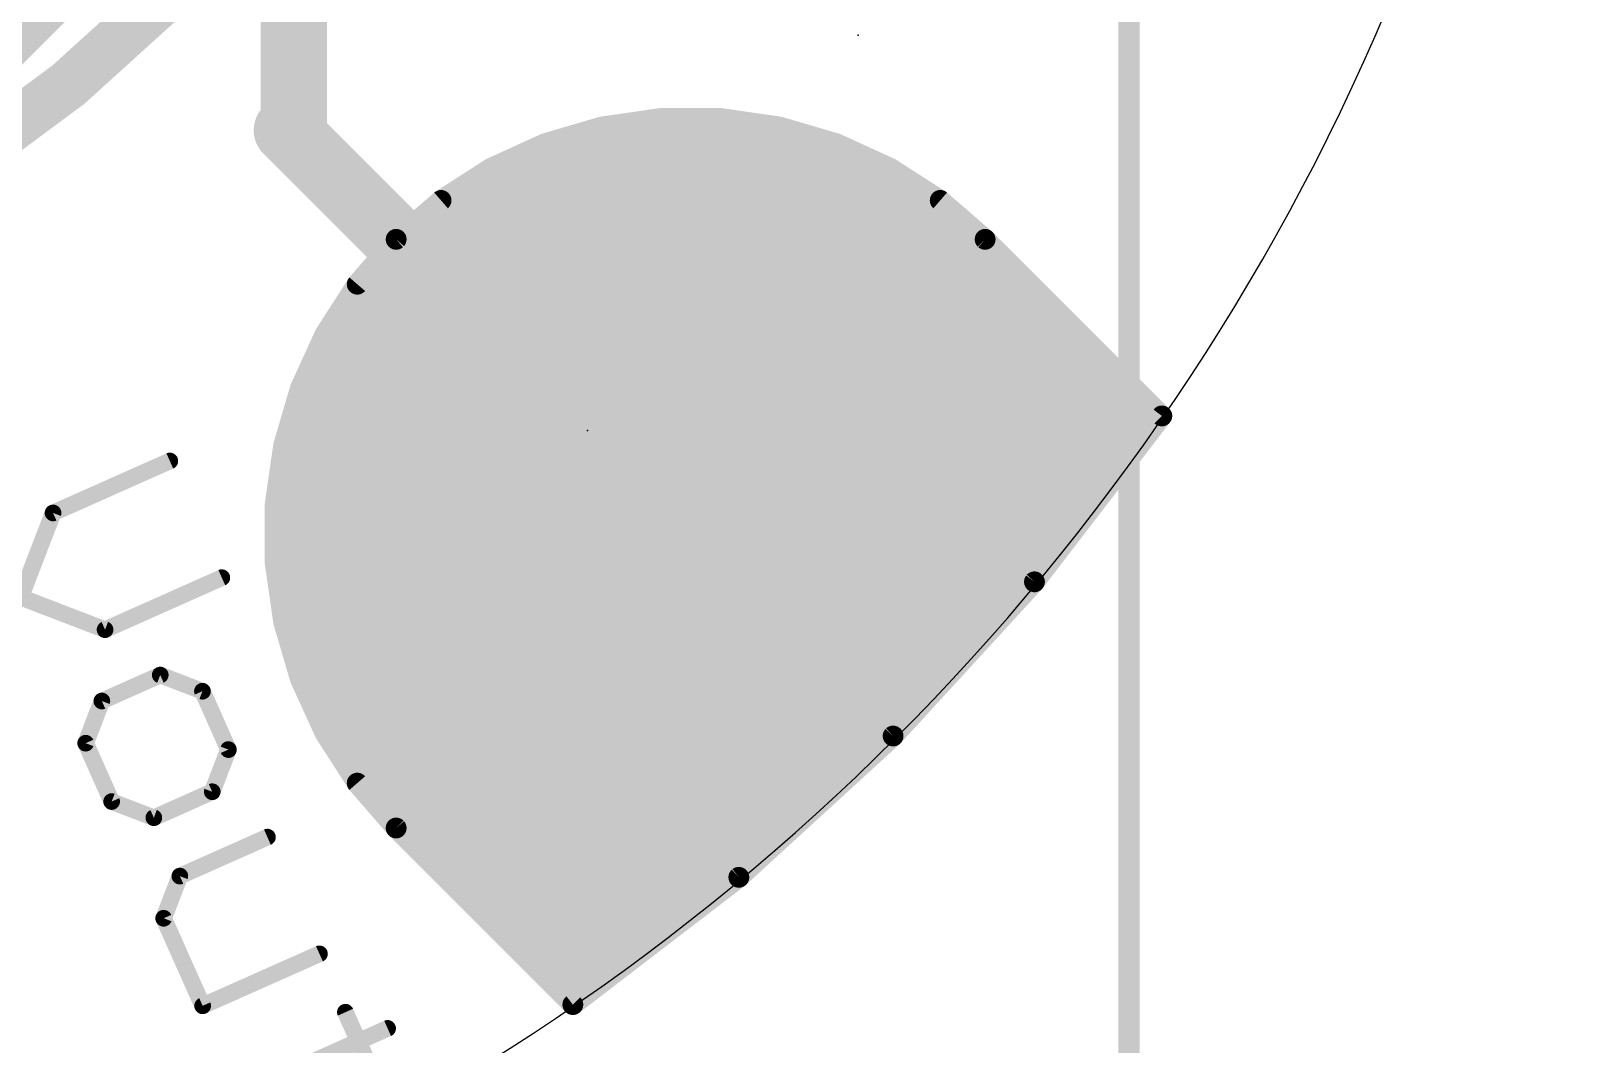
# Model space of a CAD drawing. Extents: x -27.3 to 28.4, y -24.7 to 14.
# Drawn here: x 4.6 to 13.97, y -11.75 to -5.56 of the extents above; entities that cross this region are included whole.
import ezdxf

# ---------------------------------------------------------------- set-up
doc = ezdxf.new("R2010")
doc.units = 0
for name, color, linetype in [('1', 12, 'CONTINUOUS'), ('16', 132, 'CONTINUOUS'), ('17', 110, 'CONTINUOUS'), ('20', 53, 'CONTINUOUS'), ('21', 40, 'CONTINUOUS'), ('23', 53, 'CONTINUOUS'), ('24', 53, 'CONTINUOUS'), ('51', 53, 'CONTINUOUS')]:
    doc.layers.add(name, color=color, linetype=linetype)

# ---------------------------------------------------------------- blocks, each defined once
blk = doc.blocks.new('ROUNDP')
at = {"const_width": 0.5}
blk.add_lwpolyline([(0, -0.25, 1), (0, 0.25, 1), (0, -0.25)], format="xyb", dxfattribs=at)

msp = doc.modelspace()

# ---------------------------------------------------------------- linework, layer by layer
at = {"layer": '1'}
for points, const_width in [([(0, -7.62, 0.4142), (7.62, 0)], 0.3048), ([(6.168, -6.0664, 1), (6.168, -6.2696)], 0.2032), ([(6.2398, -6.0962, 1), (6.0962, -6.2398)], 0.2032), ([(6.2095, -6.2696, 1), (6.2095, -6.0664)], 0.2032), ([(6.1079, -6.168, 1), (6.3111, -6.168)], 0.2032), ([(8.0852, -6.1162, 1), (8.0942, -6.1791)], 0.0635), ([(8.0986, -6.1781, 1), (8.0808, -6.1172)], 0.0635), ([(8.4484, -6.0643, 1), (8.4484, -6.1278)], 0.0635), ([(8.4529, -6.1275, 1), (8.4439, -6.0647)], 0.0635), ([(8.8153, -6.0647, 1), (8.8063, -6.1275)], 0.0635), ([(8.8108, -6.1278, 1), (8.8108, -6.0643)], 0.0635), ([(9.1785, -6.1172, 1), (9.1606, -6.1781)], 0.0635), ([(9.165, -6.1791, 1), (9.1741, -6.1162)], 0.0635), ([(7.8331, -6.1913, 1), (7.8331, -6.2547)], 0.0635), ([(9.4261, -6.2547, 1), (9.4261, -6.1913)], 0.0635), ([(7.733, -6.2193, 1), (7.7509, -6.2802)], 0.0635), ([(7.7552, -6.2786, 1), (7.7288, -6.2209)], 0.0635), ([(9.5304, -6.2209, 1), (9.5041, -6.2786)], 0.0635), ([(9.5083, -6.2802, 1), (9.5262, -6.2193)], 0.0635), ([(7.3991, -6.3714, 1), (7.4255, -6.4292)], 0.0635), ([(7.4295, -6.427, 1), (7.3952, -6.3736)], 0.0635), ([(7.5225, -6.3183, 1), (7.5225, -6.3818)], 0.0635), ([(9.7367, -6.3818, 1), (9.7367, -6.3183)], 0.0635), ([(9.8641, -6.3736, 1), (9.8297, -6.427)], 0.0635), ([(9.8337, -6.4292, 1), (9.8601, -6.3714)], 0.0635), ([(7.293, -6.4453, 1), (7.293, -6.5088)], 0.0635), ([(9.9662, -6.5088, 1), (9.9662, -6.4453)], 0.0635), ([(7.0985, -6.5723, 1), (7.0985, -6.6357)], 0.0635), ([(7.0903, -6.5695, 1), (7.1246, -6.623)], 0.0635), ([(7.1282, -6.6202, 1), (7.0867, -6.5722)], 0.0635), ([(10.1726, -6.5722, 1), (10.131, -6.6202)], 0.0635), ([(10.1346, -6.623, 1), (10.1689, -6.5695)], 0.0635), ([(10.1607, -6.6357, 1), (10.1607, -6.5723)], 0.0635), ([(6.9519, -6.6993, 1), (6.9519, -6.7628)], 0.0635), ([(10.3073, -6.7628, 1), (10.3073, -6.6993)], 0.0635), ([(6.8124, -6.8263, 1), (6.8124, -6.8898)], 0.0635), ([(6.8128, -6.8096, 1), (6.8544, -6.8576)], 0.0635), ([(6.8576, -6.8544, 1), (6.8096, -6.8128)], 0.0635), ([(10.4481, -6.8111, 1), (10.4032, -6.856)], 0.0635), ([(10.4049, -6.8576, 1), (10.4465, -6.8096)], 0.0635), ([(10.4501, -6.8898, 1), (10.4501, -6.8263)], 0.0635), ([(6.7024, -6.9533, 1), (6.7024, -7.0168)], 0.0635), ([(10.5771, -7.0168, 1), (10.5771, -6.9533)], 0.0635), ([(6.5933, -7.0803, 1), (6.5933, -7.1437)], 0.0635), ([(6.5722, -7.0867, 1), (6.6202, -7.1282)], 0.0635), ([(6.623, -7.1246, 1), (6.5695, -7.0903)], 0.0635), ([(10.7041, -7.1437, 1), (10.7041, -7.0803)], 0.0635), ([(6.5117, -7.2073, 1), (6.5117, -7.2708)], 0.0635), ([(10.8311, -7.2708, 1), (10.8311, -7.2073)], 0.0635), ([(6.4301, -7.3343, 1), (6.4301, -7.3978)], 0.0635), ([(10.9581, -7.3978, 1), (10.9581, -7.3343)], 0.0635), ([(6.3736, -7.3952, 1), (6.427, -7.4295)], 0.0635), ([(6.4292, -7.4255, 1), (6.3714, -7.3991)], 0.0635), ([(6.3635, -7.4613, 1), (6.3635, -7.5248)], 0.0635), ([(11.0851, -7.5248, 1), (11.0851, -7.4613)], 0.0635), ([(6.3055, -7.5883, 1), (6.3055, -7.6517)], 0.0635), ([(11.2121, -7.6517, 1), (11.2121, -7.5883)], 0.0635), ([(6.2802, -7.7509, 1), (6.2193, -7.733)], 0.0635), ([(6.2483, -7.7153, 1), (6.2483, -7.7788)], 0.0635), ([(6.2209, -7.7288, 1), (6.2786, -7.7552)], 0.0635), ([(11.3391, -7.7788, 1), (11.3391, -7.7153)], 0.0635), ([(6.211, -7.8423, 1), (6.211, -7.9058)], 0.0635), ([(7.9292, -8.0728, 1), (8.0728, -7.9292)], 0.2032), ([(11.4661, -7.9058, 1), (11.4661, -7.8423)], 0.0635), ([(11.5285, -7.9305, 1), (11.4781, -7.8919)], 0.0635), ([(11.4808, -7.9336, 1), (11.5257, -7.8887)], 0.0635), ([(6.1737, -7.9693, 1), (6.1737, -8.0328)], 0.0635), ([(11.4344, -8.0328, 1), (11.4344, -7.9693)], 0.0635), ([(6.1172, -8.0808, 1), (6.1781, -8.0986)], 0.0635), ([(6.1791, -8.0942, 1), (6.1162, -8.0852)], 0.0635), ([(6.1422, -8.0962, 1), (6.1422, -8.1598)], 0.0635), ([(11.3369, -8.1598, 1), (11.3369, -8.0962)], 0.0635), ([(6.1239, -8.2233, 1), (6.1239, -8.2868)], 0.0635), ([(11.2395, -8.2868, 1), (11.2395, -8.2233)], 0.0635), ([(6.1056, -8.3502, 1), (6.1056, -8.4138)], 0.0635), ([(11.142, -8.4138, 1), (11.142, -8.3502)], 0.0635), ([(6.1278, -8.4484, 1), (6.0643, -8.4484)], 0.0635), ([(6.0647, -8.4439, 1), (6.1275, -8.4529)], 0.0635), ([(6.0961, -8.4772, 1), (6.0961, -8.5408)], 0.0635), ([(11.0446, -8.5408, 1), (11.0446, -8.4772)], 0.0635), ([(6.0961, -8.6043, 1), (6.0961, -8.6678)], 0.0635), ([(10.9471, -8.6678, 1), (10.9471, -8.6043)], 0.0635), ([(6.0961, -8.7312, 1), (6.0961, -8.7948)], 0.0635), ([(10.8497, -8.7948, 1), (10.8497, -8.7312)], 0.0635), ([(6.1275, -8.8063, 1), (6.0647, -8.8153)], 0.0635), ([(6.0643, -8.8108, 1), (6.1278, -8.8108)], 0.0635), ([(6.1075, -8.8582, 1), (6.1075, -8.9218)], 0.0635), ([(10.7013, -8.9042, 1), (10.7517, -8.9429)], 0.0635), ([(10.7499, -8.945, 1), (10.7031, -8.9021)], 0.0635), ([(10.7522, -8.9218, 1), (10.7522, -8.8582)], 0.0635), ([(6.1257, -8.9853, 1), (6.1257, -9.0488)], 0.0635), ([(10.6409, -9.0488, 1), (10.6409, -8.9853)], 0.0635), ([(6.144, -9.1122, 1), (6.144, -9.1758)], 0.0635), ([(10.5245, -9.1758, 1), (10.5245, -9.1122)], 0.0635), ([(6.1781, -9.1606, 1), (6.1172, -9.1785)], 0.0635), ([(6.1162, -9.1741, 1), (6.1791, -9.165)], 0.0635), ([(6.1775, -9.2393, 1), (6.1775, -9.3028)], 0.0635), ([(10.4081, -9.3028, 1), (10.4081, -9.2393)], 0.0635), ([(6.2147, -9.3662, 1), (6.2147, -9.4298)], 0.0635), ([(10.2917, -9.4298, 1), (10.2917, -9.3662)], 0.0635), ([(6.2786, -9.5041, 1), (6.2209, -9.5304)], 0.0635), ([(6.2193, -9.5262, 1), (6.2802, -9.5083)], 0.0635), ([(6.2533, -9.4932, 1), (6.2533, -9.5568)], 0.0635), ([(10.1754, -9.5568, 1), (10.1754, -9.4932)], 0.0635), ([(6.3113, -9.6203, 1), (6.3113, -9.6838)], 0.0635), ([(10.059, -9.6838, 1), (10.059, -9.6203)], 0.0635), ([(6.3693, -9.7472, 1), (6.3693, -9.8108)], 0.0635), ([(9.9426, -9.8108, 1), (9.9426, -9.7472)], 0.0635), ([(6.427, -9.8297, 1), (6.3736, -9.8641)], 0.0635), ([(6.3714, -9.8601, 1), (6.4292, -9.8337)], 0.0635), ([(9.841, -9.8429, 1), (9.8878, -9.8858)], 0.0635), ([(9.8858, -9.8878, 1), (9.8429, -9.841)], 0.0635), ([(6.4383, -9.8742, 1), (6.4383, -9.9378)], 0.0635), ([(9.819, -9.9378, 1), (9.819, -9.8742)], 0.0635), ([(6.5199, -10.0013, 1), (6.5199, -10.0648)], 0.0635), ([(9.6804, -10.0648, 1), (9.6804, -10.0013)], 0.0635), ([(6.6202, -10.131, 1), (6.5722, -10.1726)], 0.0635), ([(6.5695, -10.1689, 1), (6.623, -10.1346)], 0.0635), ([(6.6034, -10.1282, 1), (6.6034, -10.1918)], 0.0635), ([(9.5418, -10.1918, 1), (9.5418, -10.1282)], 0.0635), ([(6.7134, -10.2553, 1), (6.7134, -10.3188)], 0.0635), ([(9.4032, -10.3188, 1), (9.4032, -10.2553)], 0.0635), ([(6.8235, -10.3822, 1), (6.8235, -10.4458)], 0.0635), ([(6.856, -10.4032, 1), (6.8111, -10.4481)], 0.0635), ([(6.8096, -10.4465, 1), (6.8576, -10.4049)], 0.0635), ([(9.2646, -10.4458, 1), (9.2646, -10.3822)], 0.0635), ([(6.9489, -10.5092, 1), (6.9489, -10.5728)], 0.0635), ([(9.126, -10.5728, 1), (9.126, -10.5092)], 0.0635), ([(7.0759, -10.6363, 1), (7.0759, -10.6998)], 0.0635), ([(8.9021, -10.7031, 1), (8.945, -10.7499)], 0.0635), ([(8.9429, -10.7517, 1), (8.9042, -10.7013)], 0.0635), ([(8.9874, -10.6998, 1), (8.9874, -10.6363)], 0.0635), ([(7.2029, -10.7632, 1), (7.2029, -10.8268)], 0.0635), ([(8.8343, -10.8268, 1), (8.8343, -10.7632)], 0.0635), ([(7.3299, -10.8902, 1), (7.3299, -10.9538)], 0.0635), ([(8.6688, -10.9538, 1), (8.6688, -10.8902)], 0.0635), ([(7.4569, -11.0173, 1), (7.4569, -11.0808)], 0.0635), ([(8.5032, -11.0808, 1), (8.5032, -11.0173)], 0.0635), ([(7.5839, -11.1442, 1), (7.5839, -11.2078)], 0.0635), ([(8.3377, -11.2078, 1), (8.3377, -11.1442)], 0.0635), ([(7.7109, -11.2713, 1), (7.7109, -11.3348)], 0.0635), ([(8.1722, -11.3348, 1), (8.1722, -11.2713)], 0.0635), ([(7.8379, -11.3982, 1), (7.8379, -11.4618)], 0.0635), ([(8.0067, -11.4618, 1), (8.0067, -11.3982)], 0.0635), ([(7.8919, -11.4781, 1), (7.9305, -11.5285)], 0.0635), ([(7.8887, -11.5257, 1), (7.9336, -11.4808)], 0.0635)]:
    msp.add_lwpolyline(points, format="xyb", dxfattribs=dict(at, const_width=const_width))
for points, const_width in [([(6.2095, -6.168), (6.2095, -4.445)], 0.4064), ([(8.001, -8.001), (6.168, -6.168)], 0.4064), ([(6.168, -6.168), (6.2095, -6.168)], 0.4064), ([(8.0897, -6.1477), (7.742, -6.2498)], 0.127), ([(8.4484, -6.0961), (8.0897, -6.1477)], 0.127), ([(8.8108, -6.0961), (8.4484, -6.0961)], 0.127), ([(9.1695, -6.1477), (8.8108, -6.0961)], 0.127), ([(9.5173, -6.2498), (9.1695, -6.1477)], 0.127), ([(7.8331, -6.223), (9.4261, -6.223)], 0.127), ([(7.742, -6.2498), (7.4123, -6.4003)], 0.127), ([(9.8469, -6.4003), (9.5173, -6.2498)], 0.127), ([(7.4123, -6.4003), (7.1075, -6.5962)], 0.127), ([(7.5225, -6.35), (9.7367, -6.35)], 0.127), ([(10.1518, -6.5962), (9.8469, -6.4003)], 0.127), ([(7.293, -6.477), (9.9662, -6.477)], 0.127), ([(7.1075, -6.5962), (6.8336, -6.8336)], 0.127), ([(7.0985, -6.604), (10.1607, -6.604)], 0.127), ([(10.4257, -6.8336), (10.1518, -6.5962)], 0.127), ([(6.9519, -6.731), (10.3073, -6.731)], 0.127), ([(6.8336, -6.8336), (6.5962, -7.1075)], 0.127), ([(6.8124, -6.858), (10.4501, -6.858)], 0.127), ([(11.5033, -7.9112), (10.4257, -6.8336)], 0.127), ([(6.7024, -6.985), (10.5771, -6.985)], 0.127), ([(6.5962, -7.1075), (6.4003, -7.4123)], 0.127), ([(6.5933, -7.112), (10.7041, -7.112)], 0.127), ([(6.5117, -7.239), (10.8311, -7.239)], 0.127), ([(6.4301, -7.366), (10.9581, -7.366)], 0.127), ([(6.4003, -7.4123), (6.2498, -7.742)], 0.127), ([(6.3635, -7.493), (11.0851, -7.493)], 0.127), ([(6.3055, -7.62), (11.2121, -7.62)], 0.127), ([(6.2498, -7.742), (6.1477, -8.0897)], 0.127), ([(6.2483, -7.747), (11.3391, -7.747)], 0.127), ([(6.211, -7.874), (11.4661, -7.874)], 0.127), ([(10.7265, -8.9236), (11.5033, -7.9112)], 0.127), ([(6.1737, -8.001), (11.4344, -8.001)], 0.127), ([(6.1477, -8.0897), (6.0961, -8.4484)], 0.127), ([(6.1422, -8.128), (11.3369, -8.128)], 0.127), ([(6.1239, -8.255), (11.2395, -8.255)], 0.127), ([(6.1056, -8.382), (11.142, -8.382)], 0.127), ([(6.0961, -8.4484), (6.0961, -8.8108)], 0.127), ([(6.0961, -8.509), (11.0446, -8.509)], 0.127), ([(6.0961, -8.636), (10.9471, -8.636)], 0.127), ([(6.0961, -8.763), (10.8497, -8.763)], 0.127), ([(6.0961, -8.8108), (6.1477, -9.1695)], 0.127), ([(6.1075, -8.89), (10.7522, -8.89)], 0.127), ([(9.8644, -9.8644), (10.7265, -8.9236)], 0.127), ([(6.1257, -9.017), (10.6409, -9.017)], 0.127), ([(6.144, -9.144), (10.5245, -9.144)], 0.127), ([(6.1477, -9.1695), (6.2498, -9.5173)], 0.127), ([(6.1775, -9.271), (10.4081, -9.271)], 0.127), ([(6.2147, -9.398), (10.2917, -9.398)], 0.127), ([(6.2498, -9.5173), (6.4003, -9.8469)], 0.127), ([(6.2533, -9.525), (10.1754, -9.525)], 0.127), ([(6.3113, -9.652), (10.059, -9.652)], 0.127), ([(6.3693, -9.779), (9.9426, -9.779)], 0.127), ([(6.4003, -9.8469), (6.5962, -10.1518)], 0.127), ([(8.9236, -10.7265), (9.8644, -9.8644)], 0.127), ([(6.4383, -9.906), (9.819, -9.906)], 0.127), ([(6.5199, -10.033), (9.6804, -10.033)], 0.127), ([(6.5962, -10.1518), (6.8336, -10.4257)], 0.127), ([(6.6034, -10.16), (9.5418, -10.16)], 0.127), ([(6.7134, -10.287), (9.4032, -10.287)], 0.127), ([(6.8235, -10.414), (9.2646, -10.414)], 0.127), ([(6.8336, -10.4257), (7.9112, -11.5033)], 0.127), ([(6.9489, -10.541), (9.126, -10.541)], 0.127), ([(7.0759, -10.668), (8.9874, -10.668)], 0.127), ([(7.9112, -11.5033), (8.9236, -10.7265)], 0.127), ([(7.2029, -10.795), (8.8343, -10.795)], 0.127), ([(7.3299, -10.922), (8.6688, -10.922)], 0.127), ([(7.4569, -11.049), (8.5032, -11.049)], 0.127), ([(7.5839, -11.176), (8.3377, -11.176)], 0.127), ([(7.7109, -11.303), (8.1722, -11.303)], 0.127), ([(7.8379, -11.43), (8.0067, -11.43)], 0.127)]:
    msp.add_lwpolyline(points, dxfattribs=dict(at, const_width=const_width))
at = {"layer": '16'}
for points, const_width in [([(0, -7.62, 0.4142), (7.62, 0)], 0.3048), ([(8.0852, -6.1162, 1), (8.0942, -6.1791)], 0.0635), ([(8.0986, -6.1781, 1), (8.0808, -6.1172)], 0.0635), ([(8.4484, -6.0643, 1), (8.4484, -6.1278)], 0.0635), ([(8.4529, -6.1275, 1), (8.4439, -6.0647)], 0.0635), ([(8.8153, -6.0647, 1), (8.8063, -6.1275)], 0.0635), ([(8.8108, -6.1278, 1), (8.8108, -6.0643)], 0.0635), ([(9.1785, -6.1172, 1), (9.1606, -6.1781)], 0.0635), ([(9.165, -6.1791, 1), (9.1741, -6.1162)], 0.0635), ([(7.8331, -6.1913, 1), (7.8331, -6.2547)], 0.0635), ([(9.4261, -6.2547, 1), (9.4261, -6.1913)], 0.0635), ([(7.733, -6.2193, 1), (7.7509, -6.2802)], 0.0635), ([(7.7552, -6.2786, 1), (7.7288, -6.2209)], 0.0635), ([(9.5304, -6.2209, 1), (9.5041, -6.2786)], 0.0635), ([(9.5083, -6.2802, 1), (9.5262, -6.2193)], 0.0635), ([(7.3991, -6.3714, 1), (7.4255, -6.4292)], 0.0635), ([(7.4295, -6.427, 1), (7.3952, -6.3736)], 0.0635), ([(7.5225, -6.3183, 1), (7.5225, -6.3818)], 0.0635), ([(9.7367, -6.3818, 1), (9.7367, -6.3183)], 0.0635), ([(9.8641, -6.3736, 1), (9.8297, -6.427)], 0.0635), ([(9.8337, -6.4292, 1), (9.8601, -6.3714)], 0.0635), ([(7.293, -6.4453, 1), (7.293, -6.5088)], 0.0635), ([(9.9662, -6.5088, 1), (9.9662, -6.4453)], 0.0635), ([(7.0985, -6.5723, 1), (7.0985, -6.6357)], 0.0635), ([(7.0903, -6.5695, 1), (7.1246, -6.623)], 0.0635), ([(7.1282, -6.6202, 1), (7.0867, -6.5722)], 0.0635), ([(10.1726, -6.5722, 1), (10.131, -6.6202)], 0.0635), ([(10.1346, -6.623, 1), (10.1689, -6.5695)], 0.0635), ([(10.1607, -6.6357, 1), (10.1607, -6.5723)], 0.0635), ([(6.9519, -6.6993, 1), (6.9519, -6.7628)], 0.0635), ([(10.3073, -6.7628, 1), (10.3073, -6.6993)], 0.0635), ([(6.8124, -6.8263, 1), (6.8124, -6.8898)], 0.0635), ([(6.8128, -6.8096, 1), (6.8544, -6.8576)], 0.0635), ([(6.8576, -6.8544, 1), (6.8096, -6.8128)], 0.0635), ([(10.4481, -6.8111, 1), (10.4032, -6.856)], 0.0635), ([(10.4049, -6.8576, 1), (10.4465, -6.8096)], 0.0635), ([(10.4501, -6.8898, 1), (10.4501, -6.8263)], 0.0635), ([(6.7024, -6.9533, 1), (6.7024, -7.0168)], 0.0635), ([(10.5771, -7.0168, 1), (10.5771, -6.9533)], 0.0635), ([(6.5933, -7.0803, 1), (6.5933, -7.1437)], 0.0635), ([(6.5722, -7.0867, 1), (6.6202, -7.1282)], 0.0635), ([(6.623, -7.1246, 1), (6.5695, -7.0903)], 0.0635), ([(10.7041, -7.1437, 1), (10.7041, -7.0803)], 0.0635), ([(6.5117, -7.2073, 1), (6.5117, -7.2708)], 0.0635), ([(10.8311, -7.2708, 1), (10.8311, -7.2073)], 0.0635), ([(6.4301, -7.3343, 1), (6.4301, -7.3978)], 0.0635), ([(10.9581, -7.3978, 1), (10.9581, -7.3343)], 0.0635), ([(6.3736, -7.3952, 1), (6.427, -7.4295)], 0.0635), ([(6.4292, -7.4255, 1), (6.3714, -7.3991)], 0.0635), ([(6.3635, -7.4613, 1), (6.3635, -7.5248)], 0.0635), ([(11.0851, -7.5248, 1), (11.0851, -7.4613)], 0.0635), ([(6.3055, -7.5883, 1), (6.3055, -7.6517)], 0.0635), ([(11.2121, -7.6517, 1), (11.2121, -7.5883)], 0.0635), ([(6.2802, -7.7509, 1), (6.2193, -7.733)], 0.0635), ([(6.2483, -7.7153, 1), (6.2483, -7.7788)], 0.0635), ([(6.2209, -7.7288, 1), (6.2786, -7.7552)], 0.0635), ([(11.3391, -7.7788, 1), (11.3391, -7.7153)], 0.0635), ([(6.211, -7.8423, 1), (6.211, -7.9058)], 0.0635), ([(11.4661, -7.9058, 1), (11.4661, -7.8423)], 0.0635), ([(11.5285, -7.9305, 1), (11.4781, -7.8919)], 0.0635), ([(11.4808, -7.9336, 1), (11.5257, -7.8887)], 0.0635), ([(6.1737, -7.9693, 1), (6.1737, -8.0328)], 0.0635), ([(11.4344, -8.0328, 1), (11.4344, -7.9693)], 0.0635), ([(6.1172, -8.0808, 1), (6.1781, -8.0986)], 0.0635), ([(6.1791, -8.0942, 1), (6.1162, -8.0852)], 0.0635), ([(6.1422, -8.0962, 1), (6.1422, -8.1598)], 0.0635), ([(11.3369, -8.1598, 1), (11.3369, -8.0962)], 0.0635), ([(6.1239, -8.2233, 1), (6.1239, -8.2868)], 0.0635), ([(11.2395, -8.2868, 1), (11.2395, -8.2233)], 0.0635), ([(6.1056, -8.3502, 1), (6.1056, -8.4138)], 0.0635), ([(11.142, -8.4138, 1), (11.142, -8.3502)], 0.0635), ([(6.1278, -8.4484, 1), (6.0643, -8.4484)], 0.0635), ([(6.0647, -8.4439, 1), (6.1275, -8.4529)], 0.0635), ([(6.0961, -8.4772, 1), (6.0961, -8.5408)], 0.0635), ([(11.0446, -8.5408, 1), (11.0446, -8.4772)], 0.0635), ([(6.0961, -8.6043, 1), (6.0961, -8.6678)], 0.0635), ([(10.9471, -8.6678, 1), (10.9471, -8.6043)], 0.0635), ([(6.0961, -8.7312, 1), (6.0961, -8.7948)], 0.0635), ([(10.8497, -8.7948, 1), (10.8497, -8.7312)], 0.0635), ([(6.1275, -8.8063, 1), (6.0647, -8.8153)], 0.0635), ([(6.0643, -8.8108, 1), (6.1278, -8.8108)], 0.0635), ([(6.1075, -8.8582, 1), (6.1075, -8.9218)], 0.0635), ([(10.7013, -8.9042, 1), (10.7517, -8.9429)], 0.0635), ([(10.7499, -8.945, 1), (10.7031, -8.9021)], 0.0635), ([(10.7522, -8.9218, 1), (10.7522, -8.8582)], 0.0635), ([(6.1257, -8.9853, 1), (6.1257, -9.0488)], 0.0635), ([(10.6409, -9.0488, 1), (10.6409, -8.9853)], 0.0635), ([(6.144, -9.1122, 1), (6.144, -9.1758)], 0.0635), ([(10.5245, -9.1758, 1), (10.5245, -9.1122)], 0.0635), ([(6.1781, -9.1606, 1), (6.1172, -9.1785)], 0.0635), ([(6.1162, -9.1741, 1), (6.1791, -9.165)], 0.0635), ([(6.1775, -9.2393, 1), (6.1775, -9.3028)], 0.0635), ([(10.4081, -9.3028, 1), (10.4081, -9.2393)], 0.0635), ([(6.2147, -9.3662, 1), (6.2147, -9.4298)], 0.0635), ([(10.2917, -9.4298, 1), (10.2917, -9.3662)], 0.0635), ([(6.2786, -9.5041, 1), (6.2209, -9.5304)], 0.0635), ([(6.2193, -9.5262, 1), (6.2802, -9.5083)], 0.0635), ([(6.2533, -9.4932, 1), (6.2533, -9.5568)], 0.0635), ([(10.1754, -9.5568, 1), (10.1754, -9.4932)], 0.0635), ([(6.3113, -9.6203, 1), (6.3113, -9.6838)], 0.0635), ([(10.059, -9.6838, 1), (10.059, -9.6203)], 0.0635), ([(6.3693, -9.7472, 1), (6.3693, -9.8108)], 0.0635), ([(9.9426, -9.8108, 1), (9.9426, -9.7472)], 0.0635), ([(6.427, -9.8297, 1), (6.3736, -9.8641)], 0.0635), ([(6.3714, -9.8601, 1), (6.4292, -9.8337)], 0.0635), ([(9.841, -9.8429, 1), (9.8878, -9.8858)], 0.0635), ([(9.8858, -9.8878, 1), (9.8429, -9.841)], 0.0635), ([(6.4383, -9.8742, 1), (6.4383, -9.9378)], 0.0635), ([(9.819, -9.9378, 1), (9.819, -9.8742)], 0.0635), ([(6.5199, -10.0013, 1), (6.5199, -10.0648)], 0.0635), ([(9.6804, -10.0648, 1), (9.6804, -10.0013)], 0.0635), ([(6.6202, -10.131, 1), (6.5722, -10.1726)], 0.0635), ([(6.5695, -10.1689, 1), (6.623, -10.1346)], 0.0635), ([(6.6034, -10.1282, 1), (6.6034, -10.1918)], 0.0635), ([(9.5418, -10.1918, 1), (9.5418, -10.1282)], 0.0635), ([(6.7134, -10.2553, 1), (6.7134, -10.3188)], 0.0635), ([(9.4032, -10.3188, 1), (9.4032, -10.2553)], 0.0635), ([(6.8235, -10.3822, 1), (6.8235, -10.4458)], 0.0635), ([(6.856, -10.4032, 1), (6.8111, -10.4481)], 0.0635), ([(6.8096, -10.4465, 1), (6.8576, -10.4049)], 0.0635), ([(9.2646, -10.4458, 1), (9.2646, -10.3822)], 0.0635), ([(6.9489, -10.5092, 1), (6.9489, -10.5728)], 0.0635), ([(9.126, -10.5728, 1), (9.126, -10.5092)], 0.0635), ([(7.0759, -10.6363, 1), (7.0759, -10.6998)], 0.0635), ([(8.9021, -10.7031, 1), (8.945, -10.7499)], 0.0635), ([(8.9429, -10.7517, 1), (8.9042, -10.7013)], 0.0635), ([(8.9874, -10.6998, 1), (8.9874, -10.6363)], 0.0635), ([(7.2029, -10.7632, 1), (7.2029, -10.8268)], 0.0635), ([(8.8343, -10.8268, 1), (8.8343, -10.7632)], 0.0635), ([(7.3299, -10.8902, 1), (7.3299, -10.9538)], 0.0635), ([(8.6688, -10.9538, 1), (8.6688, -10.8902)], 0.0635), ([(7.4569, -11.0173, 1), (7.4569, -11.0808)], 0.0635), ([(8.5032, -11.0808, 1), (8.5032, -11.0173)], 0.0635), ([(7.5839, -11.1442, 1), (7.5839, -11.2078)], 0.0635), ([(8.3377, -11.2078, 1), (8.3377, -11.1442)], 0.0635), ([(7.7109, -11.2713, 1), (7.7109, -11.3348)], 0.0635), ([(8.1722, -11.3348, 1), (8.1722, -11.2713)], 0.0635), ([(7.8379, -11.3982, 1), (7.8379, -11.4618)], 0.0635), ([(8.0067, -11.4618, 1), (8.0067, -11.3982)], 0.0635), ([(7.8919, -11.4781, 1), (7.9305, -11.5285)], 0.0635), ([(7.8887, -11.5257, 1), (7.9336, -11.4808)], 0.0635)]:
    msp.add_lwpolyline(points, format="xyb", dxfattribs=dict(at, const_width=const_width))
for points, const_width in [([(2.032, -8.001), (4.953, -5.08)], 0.4064), ([(8.0897, -6.1477), (7.742, -6.2498)], 0.127), ([(8.4484, -6.0961), (8.0897, -6.1477)], 0.127), ([(8.8108, -6.0961), (8.4484, -6.0961)], 0.127), ([(9.1695, -6.1477), (8.8108, -6.0961)], 0.127), ([(9.5173, -6.2498), (9.1695, -6.1477)], 0.127), ([(7.8331, -6.223), (9.4261, -6.223)], 0.127), ([(7.742, -6.2498), (7.4123, -6.4003)], 0.127), ([(9.8469, -6.4003), (9.5173, -6.2498)], 0.127), ([(7.4123, -6.4003), (7.1075, -6.5962)], 0.127), ([(7.5225, -6.35), (9.7367, -6.35)], 0.127), ([(10.1518, -6.5962), (9.8469, -6.4003)], 0.127), ([(7.293, -6.477), (9.9662, -6.477)], 0.127), ([(7.1075, -6.5962), (6.8336, -6.8336)], 0.127), ([(7.0985, -6.604), (10.1607, -6.604)], 0.127), ([(10.4257, -6.8336), (10.1518, -6.5962)], 0.127), ([(6.9519, -6.731), (10.3073, -6.731)], 0.127), ([(6.8336, -6.8336), (6.5962, -7.1075)], 0.127), ([(6.8124, -6.858), (10.4501, -6.858)], 0.127), ([(11.5033, -7.9112), (10.4257, -6.8336)], 0.127), ([(6.7024, -6.985), (10.5771, -6.985)], 0.127), ([(6.5962, -7.1075), (6.4003, -7.4123)], 0.127), ([(6.5933, -7.112), (10.7041, -7.112)], 0.127), ([(6.5117, -7.239), (10.8311, -7.239)], 0.127), ([(6.4301, -7.366), (10.9581, -7.366)], 0.127), ([(6.4003, -7.4123), (6.2498, -7.742)], 0.127), ([(6.3635, -7.493), (11.0851, -7.493)], 0.127), ([(6.3055, -7.62), (11.2121, -7.62)], 0.127), ([(6.2498, -7.742), (6.1477, -8.0897)], 0.127), ([(6.2483, -7.747), (11.3391, -7.747)], 0.127), ([(6.211, -7.874), (11.4661, -7.874)], 0.127), ([(10.7265, -8.9236), (11.5033, -7.9112)], 0.127), ([(6.1737, -8.001), (11.4344, -8.001)], 0.127), ([(6.1477, -8.0897), (6.0961, -8.4484)], 0.127), ([(6.1422, -8.128), (11.3369, -8.128)], 0.127), ([(6.1239, -8.255), (11.2395, -8.255)], 0.127), ([(6.1056, -8.382), (11.142, -8.382)], 0.127), ([(6.0961, -8.4484), (6.0961, -8.8108)], 0.127), ([(6.0961, -8.509), (11.0446, -8.509)], 0.127), ([(6.0961, -8.636), (10.9471, -8.636)], 0.127), ([(6.0961, -8.763), (10.8497, -8.763)], 0.127), ([(6.0961, -8.8108), (6.1477, -9.1695)], 0.127), ([(6.1075, -8.89), (10.7522, -8.89)], 0.127), ([(9.8644, -9.8644), (10.7265, -8.9236)], 0.127), ([(6.1257, -9.017), (10.6409, -9.017)], 0.127), ([(6.144, -9.144), (10.5245, -9.144)], 0.127), ([(6.1477, -9.1695), (6.2498, -9.5173)], 0.127), ([(6.1775, -9.271), (10.4081, -9.271)], 0.127), ([(6.2147, -9.398), (10.2917, -9.398)], 0.127), ([(6.2498, -9.5173), (6.4003, -9.8469)], 0.127), ([(6.2533, -9.525), (10.1754, -9.525)], 0.127), ([(6.3113, -9.652), (10.059, -9.652)], 0.127), ([(6.3693, -9.779), (9.9426, -9.779)], 0.127), ([(6.4003, -9.8469), (6.5962, -10.1518)], 0.127), ([(8.9236, -10.7265), (9.8644, -9.8644)], 0.127), ([(6.4383, -9.906), (9.819, -9.906)], 0.127), ([(6.5199, -10.033), (9.6804, -10.033)], 0.127), ([(6.5962, -10.1518), (6.8336, -10.4257)], 0.127), ([(6.6034, -10.16), (9.5418, -10.16)], 0.127), ([(6.7134, -10.287), (9.4032, -10.287)], 0.127), ([(6.8235, -10.414), (9.2646, -10.414)], 0.127), ([(6.8336, -10.4257), (7.9112, -11.5033)], 0.127), ([(6.9489, -10.541), (9.126, -10.541)], 0.127), ([(7.0759, -10.668), (8.9874, -10.668)], 0.127), ([(7.9112, -11.5033), (8.9236, -10.7265)], 0.127), ([(7.2029, -10.795), (8.8343, -10.795)], 0.127), ([(7.3299, -10.922), (8.6688, -10.922)], 0.127), ([(7.4569, -11.049), (8.5032, -11.049)], 0.127), ([(7.5839, -11.176), (8.3377, -11.176)], 0.127), ([(7.7109, -11.303), (8.1722, -11.303)], 0.127), ([(7.8379, -11.43), (8.0067, -11.43)], 0.127)]:
    msp.add_lwpolyline(points, dxfattribs=dict(at, const_width=const_width))
at = {"layer": '20'}
msp.add_arc((0, 0), 13.97, 270, 0, dxfattribs=at)
at = {"layer": '21', "const_width": 0.1016}
for points in [[(5.4534, -8.1861), (4.7412, -8.5032)], [(4.7412, -8.5032), (4.5436, -9.0178)], [(5.0583, -9.2154), (5.7705, -8.8983)], [(4.5436, -9.0178), (5.0583, -9.2154)], [(5.3948, -9.4922), (5.0387, -9.6508)], [(5.6522, -9.591), (5.3948, -9.4922)], [(5.8107, -9.9471), (5.6522, -9.591)], [(5.0387, -9.6508), (4.94, -9.9081)], [(4.94, -9.9081), (5.0985, -10.2642)], [(5.7119, -10.2044), (5.8107, -9.9471)], [(5.3558, -10.363), (5.7119, -10.2044)], [(5.0985, -10.2642), (5.3558, -10.363)], [(6.0485, -10.4812), (5.5144, -10.7191)], [(5.5144, -10.7191), (5.4156, -10.9764)], [(5.4156, -10.9764), (5.6534, -11.5105)], [(5.6534, -11.5105), (6.3656, -11.1934)], [(6.5242, -11.5495), (6.6827, -11.9056)], [(6.7815, -11.6483), (6.0693, -11.9654)]]:
    msp.add_lwpolyline(points, dxfattribs=at)
at = {"layer": '21', "const_width": 0.0508}
for points in [[(5.4637, -8.2093, 1), (5.443, -8.1629)], [(4.7308, -8.48, 1), (4.7515, -8.5264)], [(4.7649, -8.5123, 1), (4.7174, -8.4941)], [(5.7808, -8.9215, 1), (5.7601, -8.8751)], [(5.0479, -9.1922, 1), (5.0686, -9.2386)], [(5.0492, -9.2391, 1), (5.0674, -9.1917)], [(5.4039, -9.4685, 1), (5.3857, -9.5159)], [(5.4052, -9.5154, 1), (5.3845, -9.469)], [(5.6754, -9.5807, 1), (5.629, -9.6013)], [(5.6431, -9.6147, 1), (5.6613, -9.5673)], [(5.0284, -9.6276, 1), (5.0491, -9.674)], [(5.0625, -9.6599, 1), (5.015, -9.6417)], [(4.9632, -9.8978, 1), (4.9168, -9.9184)], [(4.9163, -9.899, 1), (4.9637, -9.9172)], [(5.8344, -9.9562, 1), (5.787, -9.938)], [(5.7875, -9.9574, 1), (5.8339, -9.9368)], [(5.6882, -10.1953, 1), (5.7357, -10.2135)], [(5.7223, -10.2276, 1), (5.7016, -10.1812)], [(5.1076, -10.2405, 1), (5.0894, -10.2879)], [(5.0753, -10.2745, 1), (5.1217, -10.2539)], [(5.3455, -10.3398, 1), (5.3662, -10.3862)], [(5.3467, -10.3867, 1), (5.3649, -10.3393)], [(6.0589, -10.5045, 1), (6.0382, -10.458)], [(5.5041, -10.6959, 1), (5.5247, -10.7423)], [(5.5381, -10.7282, 1), (5.4907, -10.71)], [(5.4388, -10.9661, 1), (5.3924, -10.9867)], [(5.3919, -10.9673, 1), (5.4393, -10.9855)], [(6.376, -11.2166, 1), (6.3553, -11.1702)], [(5.6431, -11.4873, 1), (5.6638, -11.5337)], [(5.6302, -11.5209, 1), (5.6766, -11.5002)], [(6.5474, -11.5392, 1), (6.501, -11.5599)], [(6.7918, -11.6715, 1), (6.7712, -11.6251)]]:
    msp.add_lwpolyline(points, format="xyb", dxfattribs=at)
at = {"layer": '23'}
msp.add_point((8.001, -8.001), dxfattribs=at)
at = {"layer": '24'}
msp.add_point((9.652, -5.588), dxfattribs=at)
at = {"layer": '51', "const_width": 0.13}
msp.add_lwpolyline([(11.303, 0), (11.303, -24.683)], dxfattribs=at)

# ---------------------------------------------------------------- block references
at = {"layer": '17', "xscale": 2.54, "yscale": 2.54, "rotation": 225}
msp.add_blockref('ROUNDP', (8.001, -8.001), dxfattribs=at)
msp.add_blockref('ROUNDP', (8.001, -8.001), dxfattribs=at)

doc.saveas('drawing.dxf')
